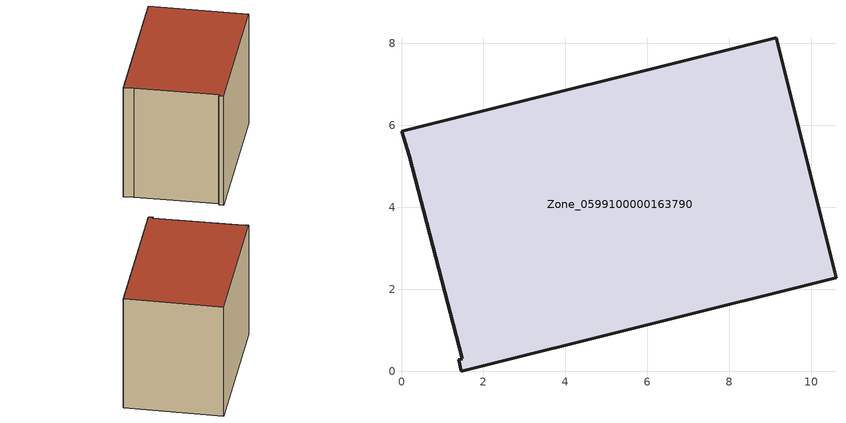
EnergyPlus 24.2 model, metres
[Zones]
Zone_0599100000163790
 floor ground (C_G): 0.19,5.26 0,5.85 9.14,8.13 10.6,2.28 1.46,0 1.39,0.28 1.49,0.3 z0
 wall outside (C_F): 1.46,0 10.6,2.28 9.14,8.13 0,5.85 0.19,5.26 1.49,0.3 1.39,0.28 1.46,0 z0:7.57
 roof outside (C_R): 0,5.85 0.19,5.26 1.49,0.3 1.39,0.28 1.46,0 10.6,2.28 9.14,8.13 z7.57
[BUILDING]
Pand.0599100000163790: North Axis=0; Terrain=City; Loads Convergence Tolerance Value=0.04; Temperature Convergence Tolerance Value=0.4; Solar Distribution=FullExterior; Maximum Number of Warmup Days=25; Minimum Number of Warmup Days=1
[Site:Location]
Rotterdam.The.Hague.AP_ZH_NLD Design_Conditions: Latitude=51.96; Longitude=4.45; Time Zone=1; Elevation=-4.5
[SITE:GROUNDTEMPERATURE:BUILDINGSURFACE]
18, 18, 18, 18, 18, 18, 18, 18, 18, 18, 18, 18
[MATERIAL] Thermal Absorptance=0.9; Solar Absorptance=0.7; Visible Absorptance=0.7
Name | Roughness | Thickness | Conductivity | Density | Specific Heat
G.TI.1965-1974 | MediumSmooth | 0.15 | 0.882353 | 540 | 1210
F.TI.1965-1974 | Rough | 0.3 | 0.697674 | 1920 | 840
R.TI.1965-1974 | MediumRough | 0.2 | 0.232558 | 1500 | 1000
[CONSTRUCTION]
C_G: G.TI.1965-1974
C_F: F.TI.1965-1974
C_R: R.TI.1965-1974
[ZONE]
Zone_0599100000163790: Type=1; Multiplier=1; Ceiling Height=Autocalculate; Volume=Autocalculate; Floor Area=autocalculate; Part of Total Floor Area=Yes
[ZONEINFILTRATION:DESIGNFLOWRATE]
Infil_Zone_0599100000163790: Zone or ZoneList or Space or SpaceList=Zone_0599100000163790; Schedule=AlwaysOn; Design Flow Rate Calculation Method=Flow/Area; Flow Rate per Floor Area=0.003; Constant Term Coefficient=1; Temperature Term Coefficient=0; Velocity Term Coefficient=0; Velocity Squared Term Coefficient=0
[HVACTEMPLATE:ZONE:IDEALLOADSAIRSYSTEM]
Zone_0599100000163790: Maximum Heating Supply Air Temperature=50; Minimum Cooling Supply Air Temperature=13; Maximum Heating Supply Air Humidity Ratio=0.0156; Minimum Cooling Supply Air Humidity Ratio=0.0077; Heating Limit=NoLimit; Cooling Limit=NoLimit; Dehumidification Control Type=ConstantSensibleHeatRatio; Cooling Sensible Heat Ratio=0.7; Dehumidification Setpoint=60; Humidification Control Type=None; Humidification Setpoint=30; Outdoor Air Method=None; Outdoor Air Flow Rate per Person=0.00944; Outdoor Air Flow Rate per Zone Floor Area=0; Outdoor Air Flow Rate per Zone=0; Demand Controlled Ventilation Type=None; Outdoor Air Economizer Type=NoEconomizer; Heat Recovery Type=None; Sensible Heat Recovery Effectiveness=0.7; Latent Heat Recovery Effectiveness=0.65
[ZONECONTROL:THERMOSTAT]
ThermostatControl_Zone_0599100000163790: Zone or ZoneList=Zone_0599100000163790; Control Type Schedule=DualSetpointControlType; Control 1=Thermostat_Zone_0599100000163790; Temperature Difference Between Cutout And Setpoint=0
[THERMOSTATSETPOINT:DUALSETPOINT]
Thermostat_Zone_0599100000163790: Heating Setpoint Temperature Schedule=HeatingSetpoint_Zone_0599100000163790; Cooling Setpoint Temperature Schedule=CoolingSetpoint_Zone_0599100000163790
[SCHEDULE:COMPACT]
HeatingSetpoint_Zone_0599100000163790: Through: 12/31, For: AllDays, Until: 24:00, 21
CoolingSetpoint_Zone_0599100000163790: Through: 12/31, For: AllDays, Until: 24:00, 24
DualSetpointControlType: Through: 12/31, For: AllDays, Until: 24:00, 4
AlwaysOn: Through: 12/31, For: AllDays, Until: 24:00, 1
